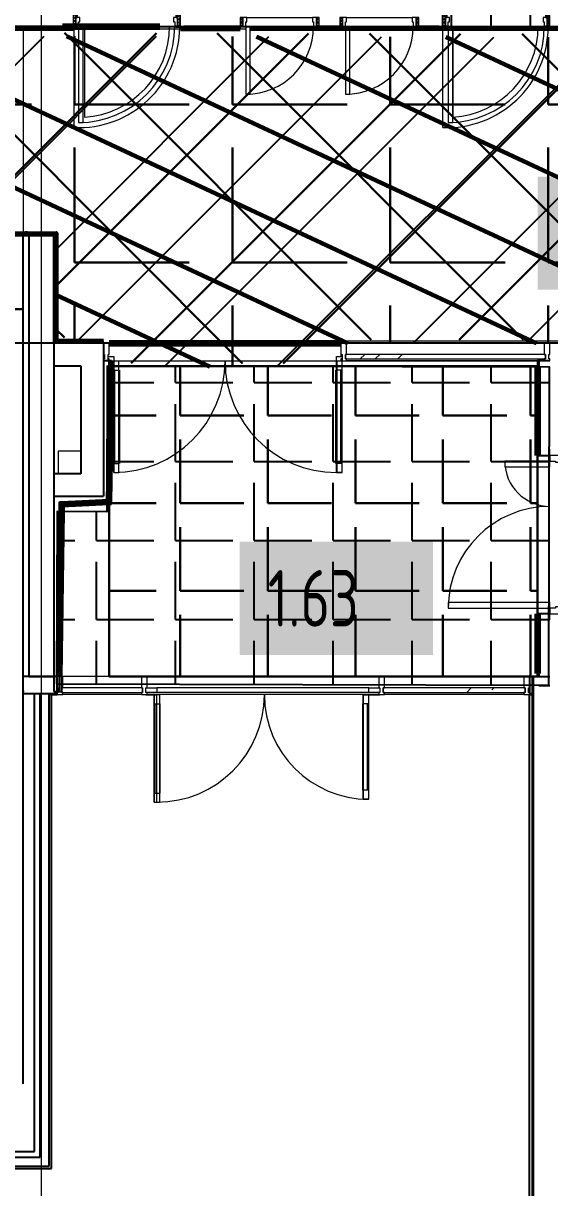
# Model space of a CAD drawing. Header units: millimetres. Extents: x -164500 to 426394, y -23753 to 102118.
# Drawn here: x 84765 to 89423, y 2995 to 13292 of the extents above; entities that cross this region are included whole.
import ezdxf

# ---------------------------------------------------------------- set-up
doc = ezdxf.new("R2010")
doc.units = ezdxf.units.MM
for name, color, linetype, lineweight in [('0) шлифовка', 5, 'Continuous', 60), ('1.4) Плинтус ПЛ-4', 6, 'Continuous', 60), ('284 стык. профилей', 1, 'Continuous', 120), ('384 ПК-3', 30, 'Continuous', 120), ('5.2) Л-1 Линолеум', 100, 'Continuous', 30), ('7.3) НЗ Керам. Плитка Пол', 3, 'Continuous', 30), ('9.2) Решетки Гр-1', 30, 'Continuous', 30), ('A-DETL-GENF', 7, 'Continuous', 9), ('A-DOOR-2', 7, 'Continuous', 5), ('A-DOOR-FRAM-2', 7, 'Continuous', 5), ('A-FLOR', 7, 'Continuous', 9), ('A-GLAZ-CURT-1', 7, 'Continuous', 5), ('A-GLAZ-CURT-2', 7, 'Continuous', 20), ('A-GLAZ-CWMG', 7, 'Continuous', 9), ('A-GLAZ-CWMG-1', 7, 'Continuous', 20), ('Оси', 7, 'Continuous', 9)]:
    doc.layers.add(name, color=color, linetype=linetype, lineweight=lineweight)
for name, color, linetype in [('1.1) плитка  КР1', 40, 'Continuous'), ('1.1.1) Плитка КР1 Остаток', 52, 'Continuous'), ('2) защита вин плитк', 6, 'Continuous'), ('3.2.3) П-9', 5, 'Continuous')]:
    doc.layers.add(name, color=color, linetype=linetype)
doc.layers.add('A-DOOR-1', color=7, linetype='Continuous', lineweight=5, true_color=0xc0c0c0)
doc.layers.add('A-DOOR-FRAM-1', color=7, linetype='Continuous', lineweight=5, true_color=0xc0c0c0)
doc.styles.add('СПДС', font='ГОСТ тип А.ttf', dxfattribs={"width": 0.9})
pattern_1 = [(135, (1826.41, 164.685), (-14.14214, -14.14214), []), (225, (1826.41, 164.685), (14.14214, -14.14214), [])]
pattern_2 = [(45, (-296.384, 164.685), (-14.1421, 14.1421), []), (135, (-296.384, 164.685), (-14.1421, -14.1421), [])]

# ---------------------------------------------------------------- blocks, each defined once
blk = doc.blocks.new('110_Дверь_СКБ_1Ст_Внутренняя1 - Д-8 950x2100h_охрана-V70-Объем проектирования 1 этажа')
at = {"layer": 'A-DOOR-2'}
h = blk.add_hatch(dxfattribs=at)
h.set_pattern_fill('FP_33', color=256, style=0, pattern_type=2)
h.set_pattern_definition(pattern_1)
h.paths.add_polyline_path([(462.5, 100), (462.5, -100), (487.5, -100), (487.5, 100), (463.8, 100)])
at = {"layer": 'A-DOOR-FRAM-2'}
h = blk.add_hatch(dxfattribs=at)
h.set_pattern_fill('FP_34', color=256, style=0, pattern_type=2)
h.set_pattern_definition(pattern_2)
h.paths.add_polyline_path([(-457.5, 100), (-462.5, 100), (-462.5, -100), (-437.5, -100), (-437.5, 100), (-451.6, 100)])
at = {"layer": 'A-DOOR-1'}
for p, q in [((437.5, 950), (397.5, 950)), ((397.5, 950), (397.5, 100)), ((437.5, 100), (437.5, 950)), ((397.5, 100), (437.5, 100))]:
    blk.add_line(p, q, dxfattribs=at)
blk.add_arc((437.5, 100), 850, 90, 180, dxfattribs=at)
at = {"layer": 'A-DOOR-FRAM-1'}
for p, q in [((-422.5, 108), (-492.5, 108)), ((-492.5, 108), (-492.5, 100)), ((-422.5, 100), (-422.5, 108)), ((517.5, 108), (447.5, 108)), ((447.5, 108), (447.5, 100)), ((517.5, 100), (517.5, 108)), ((-492.5, 100), (-422.5, 100)), ((-437.5, 100), (-462.5, 100)), ((-462.5, 100), (-462.5, -100)), ((-412.5, 100), (-437.5, 100)), ((-437.5, 100), (-437.5, 20)), ((-437.5, -100), (-437.5, 100)), ((-422.5, 100), (-437.5, 100)), ((-437.5, 100), (-437.5, 99)), ((-437.5, 99), (-422.5, 99)), ((-437.5, 20), (-402.5, 20)), ((-422.5, 20), (-437.5, 20)), ((-437.5, 20), (-437.5, -100)), ((-422.5, 99), (-422.5, 100)), ((-422.5, -100), (-422.5, 20)), ((-412.5, 60), (-412.5, 100)), ((-402.5, 60), (-412.5, 60)), ((-402.5, 20), (-402.5, 60)), ((437.5, 60), (427.5, 60)), ((427.5, 60), (427.5, 20)), ((427.5, 20), (462.5, 20)), ((437.5, 100), (437.5, 60)), ((462.5, 100), (437.5, 100)), ((462.5, 100), (447.5, 100)), ((447.5, 100), (447.5, 99)), ((447.5, 100), (517.5, 100)), ((447.5, 99), (462.5, 99)), ((462.5, 20), (447.5, 20)), ((447.5, 20), (447.5, -100)), ((462.5, 20), (462.5, 100)), ((487.5, 100), (462.5, 100)), ((462.5, 100), (462.5, -100)), ((462.5, 99), (462.5, 100)), ((462.5, -100), (462.5, 20)), ((487.5, -100), (487.5, 100)), ((-422.5, -100), (-492.5, -100)), ((-492.5, -100), (-492.5, -108)), ((-462.5, -100), (-437.5, -100)), ((-437.5, -100), (-422.5, -100)), ((-422.5, -108), (-422.5, -100)), ((447.5, -100), (462.5, -100)), ((517.5, -100), (447.5, -100)), ((447.5, -100), (447.5, -108)), ((462.5, -100), (487.5, -100)), ((517.5, -108), (517.5, -100)), ((-492.5, -108), (-422.5, -108)), ((447.5, -108), (517.5, -108))]:
    blk.add_line(p, q, dxfattribs=at)
blk = doc.blocks.new('110_Дверь_СКБ_1Ст_Внутренняя1 - Д-8 950x2100h_охрана-V22-Объем проектирования 1 этажа')
at = {"layer": 'A-DOOR-2'}
h = blk.add_hatch(dxfattribs=at)
h.set_pattern_fill('FP_33', color=256, style=0, pattern_type=2)
h.set_pattern_definition(pattern_1)
h.paths.add_polyline_path([(487.5, 100), (462.5, 100), (462.5, -100), (487.5, -100), (487.5, 13.7)])
at = {"layer": 'A-DOOR-FRAM-2'}
h = blk.add_hatch(dxfattribs=at)
h.set_pattern_fill('FP_34', color=256, style=0, pattern_type=2)
h.set_pattern_definition(pattern_2)
h.paths.add_polyline_path([(-437.5, 100), (-462.5, 100), (-462.5, -100), (-437.5, -100), (-437.5, 16.5)])
at = {"layer": 'A-DOOR-1'}
for p, q in [((437.5, 950), (397.5, 950)), ((397.5, 950), (397.5, 100)), ((437.5, 100), (437.5, 950)), ((397.5, 100), (437.5, 100))]:
    blk.add_line(p, q, dxfattribs=at)
blk.add_arc((437.5, 100), 850, 90, 180, dxfattribs=at)
at = {"layer": 'A-DOOR-FRAM-1'}
for p, q in [((-422.5, 108), (-492.5, 108)), ((-492.5, 108), (-492.5, 100)), ((-422.5, 100), (-422.5, 108)), ((517.5, 108), (447.5, 108)), ((447.5, 108), (447.5, 100)), ((517.5, 100), (517.5, 108)), ((-492.5, 100), (-422.5, 100)), ((-437.5, 100), (-462.5, 100)), ((-462.5, 100), (-462.5, -100)), ((-412.5, 100), (-437.5, 100)), ((-437.5, 100), (-437.5, 20)), ((-437.5, -100), (-437.5, 100)), ((-422.5, 100), (-437.5, 100)), ((-437.5, 100), (-437.5, 99)), ((-437.5, 99), (-422.5, 99)), ((-437.5, 20), (-402.5, 20)), ((-422.5, 20), (-437.5, 20)), ((-437.5, 20), (-437.5, -100)), ((-422.5, 99), (-422.5, 100)), ((-422.5, -100), (-422.5, 20)), ((-412.5, 60), (-412.5, 100)), ((-402.5, 60), (-412.5, 60)), ((-402.5, 20), (-402.5, 60)), ((437.5, 60), (427.5, 60)), ((427.5, 60), (427.5, 20)), ((427.5, 20), (462.5, 20)), ((437.5, 100), (437.5, 60)), ((462.5, 100), (437.5, 100)), ((462.5, 100), (447.5, 100)), ((447.5, 100), (447.5, 99)), ((447.5, 100), (517.5, 100)), ((447.5, 99), (462.5, 99)), ((462.5, 20), (447.5, 20)), ((447.5, 20), (447.5, -100)), ((462.5, 20), (462.5, 100)), ((487.5, 100), (462.5, 100)), ((462.5, 100), (462.5, -100)), ((462.5, 99), (462.5, 100)), ((462.5, -100), (462.5, 20)), ((487.5, -100), (487.5, 100)), ((-422.5, -100), (-492.5, -100)), ((-492.5, -100), (-492.5, -108)), ((-462.5, -100), (-437.5, -100)), ((-437.5, -100), (-422.5, -100)), ((-422.5, -108), (-422.5, -100)), ((447.5, -100), (462.5, -100)), ((517.5, -100), (447.5, -100)), ((447.5, -100), (447.5, -108)), ((462.5, -100), (487.5, -100)), ((517.5, -108), (517.5, -100)), ((-492.5, -108), (-422.5, -108)), ((447.5, -108), (517.5, -108))]:
    blk.add_line(p, q, dxfattribs=at)
blk = doc.blocks.new('110_Дверь_СКБ_2Ст - Д-2а_п_ Из коридора на лестницу-32215424-Объем проектирования 1 этажа')
at = {"layer": 'A-DOOR-1'}
for p, q in [((-637.5, 1025), (-637.5, 125)), ((-587.5, 1025), (-637.5, 1025)), ((-587.5, 125), (-587.5, 1025)), ((662.5, 525), (612.5, 525)), ((612.5, 525), (612.5, 125)), ((662.5, 125), (662.5, 525)), ((-637.5, 125), (-587.5, 125)), ((612.5, 125), (662.5, 125))]:
    blk.add_line(p, q, dxfattribs=at)
for centre, radius, start, end in [((-637.5, 125), 900, 0, 90), ((662.5, 125), 400, 90, 180)]:
    blk.add_arc(centre, radius, start, end, dxfattribs=at)
at = {"layer": 'A-DOOR-FRAM-1'}
for p, q in [((-672.5, 133), (-742.5, 133)), ((-742.5, 133), (-742.5, 125)), ((-742.5, 125), (-672.5, 125)), ((-637.5, 125), (-687.5, 125)), ((-687.5, 125), (-687.5, 45)), ((-672.5, 125), (-672.5, 133)), ((-637.5, 75), (-637.5, 125)), ((662.5, 125), (662.5, 75)), ((712.5, 125), (662.5, 125)), ((767.5, 133), (697.5, 133)), ((697.5, 133), (697.5, 125)), ((697.5, 125), (767.5, 125)), ((712.5, 45), (712.5, 125)), ((767.5, 125), (767.5, 133)), ((-687.5, 45), (-627.5, 45)), ((-672.5, 45), (-687.5, 45)), ((-687.5, 45), (-687.5, -125)), ((-672.5, -125), (-672.5, 45)), ((-627.5, 75), (-637.5, 75)), ((-627.5, 45), (-627.5, 75)), ((662.5, 75), (652.5, 75)), ((652.5, 75), (652.5, 45)), ((652.5, 45), (712.5, 45)), ((712.5, 45), (697.5, 45)), ((697.5, 45), (697.5, -125)), ((712.5, -125), (712.5, 45)), ((-672.5, -125), (-742.5, -125)), ((-742.5, -125), (-742.5, -133)), ((-742.5, -133), (-672.5, -133)), ((-687.5, -125), (-672.5, -125)), ((-672.5, -133), (-672.5, -125)), ((697.5, -125), (712.5, -125)), ((767.5, -125), (697.5, -125)), ((697.5, -125), (697.5, -133)), ((697.5, -133), (767.5, -133)), ((767.5, -133), (767.5, -125))]:
    blk.add_line(p, q, dxfattribs=at)
blk = doc.blocks.new('Системная панель - Стекло - 40мм-24251897-Объем проектирования 1 этажа')
at = {"layer": 'A-GLAZ-CURT-2'}
for p, q in [((358, 40), (-358, 40)), ((-358, 40), (-358, 0)), ((-358, 0), (358, 0)), ((358, 0), (358, 40))]:
    blk.add_line(p, q, dxfattribs=at)
blk = doc.blocks.new('Прямоугольный импост - Импост структурный с накладкой - 160мм-24251894-Объем проектирования 1 этажа')
at = {"layer": 'A-GLAZ-CWMG'}
for p, q in [((85745, 7650), (85050, 7650)), ((85745, 7493), (85050, 7493))]:
    blk.add_line(p, q, dxfattribs=at)
blk = doc.blocks.new('Прямоугольный импост - Импост структурный с накладкой - 160мм-22875586-Объем проектирования 1 этажа')
at = {"layer": 'A-GLAZ-CWMG-1'}
for p, q in [((-50, 0), (-50, 17)), ((-50, 17), (0, 17)), ((-40, 0), (-50, 0)), ((-40, -40), (-40, 0)), ((0, 0), (-10, 0)), ((-10, 0), (-10, -40)), ((0, 17), (0, 0)), ((-50, -140), (-50, -40)), ((-50, -40), (-40, -40)), ((-10, -40), (0, -40)), ((0, -40), (0, -140)), ((0, -140), (-50, -140))]:
    blk.add_line(p, q, dxfattribs=at)
blk = doc.blocks.new('Дверь_Витражная_остекление_ - ВВ-17 остекление-32475309-Объем проектирования 1 этажа')
at = {"layer": 'A-DETL-GENF'}
for p, q in [((-940, -20), (-985, -20)), ((-985, -1005), (-985, -20)), ((-940, -20), (-985, -20)), ((-985, -20), (-985, -1005)), ((-985, -100), (-940, -100)), ((-975, -925), (-975, -100)), ((-940, -1005), (-940, -20)), ((-940, -1005), (-940, -20)), ((-931, -925), (-931, -100)), ((981, -925), (981, -100)), ((990, -1005), (990, -20)), ((990, -20), (990, -1005)), ((1035, -100), (990, -100)), ((1025, -925), (1025, -100)), ((1035, -1005), (1035, -20)), ((1035, -1005), (1035, -20)), ((-985, -925), (-940, -925)), ((1035, -925), (990, -925)), ((-985, -1005), (-940, -1005)), ((-985, -1005), (-940, -1005)), ((1035, -1005), (990, -1005)), ((990, -1005), (1035, -1005))]:
    blk.add_line(p, q, dxfattribs=at)
at = {"layer": 'A-DOOR-1'}
for p, q in [((-1035, 20), (-985, 20)), ((-1035, -20), (-1035, 20)), ((-985, 20), (-985, -20)), ((985, 20), (1035, 20)), ((985, -20), (985, 20)), ((1035, 20), (1035, -20)), ((-985, -20), (-1035, -20)), ((-985, -1005), (-985, -20)), ((985, -1005), (985, -20)), ((1035, -20), (985, -20))]:
    blk.add_line(p, q, dxfattribs=at)
for centre, start, end in [((-985, -20), 270, 0), ((985, -20), 180, 270)]:
    blk.add_arc(centre, 985, start, end, dxfattribs=at)
blk = doc.blocks.new('Прямоугольный импост - Импост структурный с накладкой - 160мм Темный-V73-Объем проектирования 1 этажа')
at = {"layer": 'A-GLAZ-CWMG-1'}
for p, q in [((-50, 0), (-50, 17)), ((-50, 17), (0, 17)), ((-40, 0), (-50, 0)), ((-40, -40), (-40, 0)), ((0, 0), (-10, 0)), ((-10, 0), (-10, -40)), ((0, 17), (0, 0)), ((-50, -140), (-50, -40)), ((-50, -40), (-40, -40)), ((-10, -40), (0, -40)), ((0, -40), (0, -140)), ((0, -140), (-50, -140))]:
    blk.add_line(p, q, dxfattribs=at)
blk = doc.blocks.new('Системная панель - Стекло - 40мм-24251898-Объем проектирования 1 этажа')
at = {"layer": 'A-GLAZ-CURT-1'}
h = blk.add_hatch(dxfattribs=at)
h.set_pattern_fill('FP_92', color=256, style=0, pattern_type=2)
h.set_pattern_definition([(45, (-88712.5, -7310), (-565.6854, 565.6854), [400, -1200]), (45, (-89112.5, -7510), (-565.6854, 565.6854), [1200, -400]), (45, (-88312.5, -7710), (-565.6854, 565.6854), [400, -1200])])
h.paths.add_polyline_path([(-628, 0), (628, 0), (628, 40), (-628, 40), (-628, 10)])
at = {"layer": 'A-GLAZ-CURT-2'}
for p, q in [((628, 40), (-628, 40)), ((-628, 40), (-628, 0)), ((628, 0), (628, 40)), ((-628, 0), (628, 0))]:
    blk.add_line(p, q, dxfattribs=at)
blk = doc.blocks.new('Прямоугольный импост - Импост структурный с накладкой - 160мм-24251895-Объем проектирования 1 этажа')
at = {"layer": 'A-GLAZ-CWMG'}
for p, q in [((89130, 7650), (87895, 7650)), ((89130, 7493), (87895, 7493))]:
    blk.add_line(p, q, dxfattribs=at)
blk = doc.blocks.new('Прямоугольный импост - Импост структурный с накладкой - 160мм-18691755-Объем проектирования 1 этажа')
at = {"layer": 'A-GLAZ-CWMG-1'}
for p, q in [((-25, 0), (-25, 17)), ((-25, 17), (25, 17)), ((25, 0), (15, 0)), ((15, 0), (15, -40)), ((25, 17), (25, 0)), ((-25, -140), (-25, -40)), ((15, -40), (25, -40)), ((25, -40), (25, -140)), ((25, -140), (-25, -140))]:
    blk.add_line(p, q, dxfattribs=at)
blk = doc.blocks.new('Дверь_Витражная_СКБ_2Ст - ВВ-17-31911620-Объем проектирования 1 этажа')
at = {"layer": 'A-DETL-GENF'}
for p, q in [((-1035, -20), (-1035, -17)), ((-1035, -17), (-1035, -20)), ((-937, -20), (-1035, -20)), ((-1035, -20), (-937, -20)), ((-913, -20), (-963, -20)), ((-963, -970), (-963, -20)), ((-913, -20), (-963, -20)), ((-963, -20), (-963, -970)), ((-963, -100), (-913, -100)), ((-953, -890), (-953, -100)), ((-937, -17), (-937, -20)), ((-937, -20), (-937, -17)), ((-913, -970), (-913, -20)), ((-913, -970), (-913, -20)), ((-909, -890), (-909, -100)), ((883, -864), (883, -100)), ((887, -20), (937, -20)), ((887, -944), (887, -20)), ((887, -20), (887, -944)), ((937, -20), (887, -20)), ((937, -100), (887, -100)), ((927, -864), (927, -100)), ((937, -17), (937, -20)), ((937, -17), (937, -20)), ((937, -944), (937, -20)), ((937, -944), (937, -20)), ((937, -20), (1035, -20)), ((937, -20), (1035, -20)), ((1035, -20), (1035, -17)), ((1035, -20), (1035, -17)), ((-963, -890), (-913, -890)), ((937, -864), (887, -864)), ((-963, -970), (-913, -970)), ((-963, -970), (-913, -970)), ((937, -944), (887, -944)), ((887, -944), (937, -944))]:
    blk.add_line(p, q, dxfattribs=at)
at = {"layer": 'A-DOOR-1'}
for p, q in [((-1035, 40), (-937, 40)), ((-1035, 0), (-1035, 40)), ((-937, 40), (-937, 0)), ((937, 40), (1035, 40)), ((937, 0), (937, 40)), ((1035, 40), (1035, 0)), ((-937, 0), (-1035, 0)), ((-937, -970), (-937, -20)), ((1035, 0), (937, 0)), ((937, -944), (937, -20))]:
    blk.add_line(p, q, dxfattribs=at)
for centre, radius, start, end in [((-937, -20), 950, 270, 0), ((937, -20), 924, 180, 270)]:
    blk.add_arc(centre, radius, start, end, dxfattribs=at)
blk = doc.blocks.new('Прямоугольный импост - Импост структурный с накладкой - 160мм-20587511-Объем проектирования 1 этажа')
at = {"layer": 'A-GLAZ-CWMG'}
for p, q in [((87845, 7650), (85795, 7650)), ((87757, 7550), (85883, 7550)), ((87845, 7493), (85795, 7493)), ((87757, 7510), (85883, 7510))]:
    blk.add_line(p, q, dxfattribs=at)
blk = doc.blocks.new('Прямоугольный импост - Импост структурный с накладкой - 160мм-V74-Объем проектирования 1 этажа')
at = {"layer": 'A-GLAZ-CWMG-1'}
for p, q in [((-25, 0), (-25, 17)), ((-25, 17), (25, 17)), ((-15, 0), (-25, 0)), ((-15, -40), (-15, 0)), ((25, 17), (25, 0)), ((-25, -140), (-25, -40)), ((-25, -40), (-15, -40)), ((25, -40), (25, -140)), ((25, -140), (-25, -140))]:
    blk.add_line(p, q, dxfattribs=at)
blk = doc.blocks.new('Системная панель - Стекло - 40мм-32474674-Объем проектирования 1 этажа')
at = {"layer": 'A-GLAZ-CURT-1'}
h = blk.add_hatch(dxfattribs=at)
h.set_pattern_fill('FP_93', color=256, style=0, pattern_type=2)
h.set_pattern_definition([(45, (-88635, -10260), (-565.6854, 565.6854), [400, -1200]), (45, (-89035, -10460), (-565.6854, 565.6854), [1200, -400]), (45, (-88235, -10660), (-565.6854, 565.6854), [400, -1200])])
h.paths.add_polyline_path([(661, 0), (885, 0), (885, 40), (-885, 40), (-885, 0), (-46, 0)])
at = {"layer": 'A-GLAZ-CURT-2'}
for p, q in [((885, 40), (-885, 40)), ((-885, 40), (-885, 0)), ((-885, 0), (885, 0)), ((885, 0), (885, 40))]:
    blk.add_line(p, q, dxfattribs=at)
blk = doc.blocks.new('Прямоугольный импост - Импост структурный с накладкой - 160мм Темный-32475581-Объем проектирования 1 этажа')
at = {"layer": 'A-GLAZ-CWMG'}
for p, q in [((89310, 10600), (87560, 10600)), ((89250, 10443), (87560, 10443))]:
    blk.add_line(p, q, dxfattribs=at)
blk = doc.blocks.new('Прямоугольный импост - Импост структурный с накладкой - 160мм Темный-V75-Объем проектирования 1 этажа')
at = {"layer": 'A-GLAZ-CWMG-1'}
for p, q in [((-25, 0), (-25, 17)), ((-25, 17), (25, 17)), ((-15, 0), (-25, 0)), ((-15, -40), (-15, 0)), ((25, 0), (15, 0)), ((15, 0), (15, -40)), ((25, 17), (25, 0)), ((-25, -140), (-25, -40)), ((-25, -40), (-15, -40)), ((15, -40), (25, -40)), ((25, -40), (25, -140)), ((25, -140), (-25, -140))]:
    blk.add_line(p, q, dxfattribs=at)
blk = doc.blocks.new('Прямоугольный импост - Импост структурный с накладкой - 160мм Темный-32348142-Объем проектирования 1 этажа')
at = {"layer": 'A-GLAZ-CWMG-1'}
for p, q in [((0, 17), (-50, 17)), ((-50, 17), (-50, 0)), ((-50, 0), (-40, 0)), ((-40, 0), (-40, -40)), ((-10, -40), (-10, 0)), ((-10, 0), (0, 0)), ((0, 0), (0, 17)), ((-40, -40), (-50, -40)), ((-50, -40), (-50, -140)), ((0, -40), (-10, -40)), ((0, -140), (0, -40)), ((-50, -140), (0, -140))]:
    blk.add_line(p, q, dxfattribs=at)
blk = doc.blocks.new('Прямоугольный импост - Импост структурный с накладкой - 160мм-22875598-Объем проектирования 1 этажа')
at = {"layer": 'A-GLAZ-CWMG-1'}
for p, q in [((0, 17), (-50, 17)), ((-50, 17), (-50, 0)), ((-50, 0), (-40, 0)), ((-40, 0), (-40, -40)), ((-10, -40), (-10, 0)), ((-10, 0), (0, 0)), ((0, 0), (0, 17)), ((-40, -40), (-50, -40)), ((-50, -40), (-50, -140)), ((0, -40), (-10, -40)), ((0, -140), (0, -40)), ((-50, -140), (0, -140))]:
    blk.add_line(p, q, dxfattribs=at)
blk = doc.blocks.new('110_Дверь_СКБ_1Ст - д-18 700x2100h_Технический шкаф ЭОМ и СС-23257539-Объем проектирования 1 этажа')
at = {"layer": 'A-DOOR-2'}
h = blk.add_hatch(dxfattribs=at)
h.set_pattern_fill('FP_121', color=256, style=0, pattern_type=2)
h.set_pattern_definition([(135, (1951.41, 164.685), (-14.14214, -14.14214), []), (225, (1951.41, 164.685), (14.14214, -14.14214), [])])
h.paths.add_polyline_path([(337.5, 100), (337.5, 20), (362.5, 20), (362.5, 100)])
at = {"layer": 'A-DOOR-FRAM-2'}
h = blk.add_hatch(dxfattribs=at)
h.set_pattern_fill('FP_122', color=256, style=0, pattern_type=2)
h.set_pattern_definition([(45, (-171.384, 164.685), (-14.1421, 14.1421), []), (135, (-171.384, 164.685), (-14.1421, -14.1421), [])])
h.paths.add_polyline_path([(-337.5, 100), (-337.5, 20), (-312.5, 20), (-312.5, 100)])
at = {"layer": 'A-DOOR-1'}
for p, q in [((312.5, 700), (272.5, 700)), ((272.5, 700), (272.5, 100)), ((312.5, 100), (312.5, 700)), ((272.5, 100), (312.5, 100))]:
    blk.add_line(p, q, dxfattribs=at)
blk.add_arc((312.5, 100), 600, 90, 180, dxfattribs=at)
at = {"layer": 'A-DOOR-FRAM-1'}
for p, q in [((-312.5, 100), (-337.5, 100)), ((-337.5, 100), (-337.5, 20)), ((-337.5, 20), (-312.5, 20)), ((-287.5, 100), (-312.5, 100)), ((-312.5, 100), (-312.5, 20)), ((-312.5, 20), (-312.5, 100)), ((-312.5, 20), (-277.5, 20)), ((-287.5, 60), (-287.5, 100)), ((-287.5, 100), (272.5, 100)), ((-277.5, 60), (-287.5, 60)), ((-277.5, 20), (-277.5, 60)), ((302.5, 20), (-277.5, 20)), ((312.5, 60), (302.5, 60)), ((302.5, 60), (302.5, 20)), ((302.5, 20), (337.5, 20)), ((312.5, 100), (312.5, 60)), ((337.5, 100), (312.5, 100)), ((337.5, 20), (337.5, 100)), ((362.5, 100), (337.5, 100)), ((337.5, 100), (337.5, 20)), ((337.5, 20), (362.5, 20)), ((362.5, 20), (362.5, 100))]:
    blk.add_line(p, q, dxfattribs=at)

msp = doc.modelspace()

# ---------------------------------------------------------------- hatches: boundary and pattern name
at = {"layer": '0) шлифовка', "true_color": 0x2776bb}
h = msp.add_hatch(dxfattribs=at)
h.set_pattern_fill('ANSI31', color=152, scale=222, angle=110)
h.paths.add_polyline_path([(98511.111, 13147.263), (82778.702, 13184.193), (82778.702, 12963.938), (82778.702, 12923.938), (83491.702, 12923.938), (83491.702, 12878.938), (82775.996, 12878.938), (82771.702, 12878.36), (82771.702, 12868.938), (82728.414, 12868.938), (82725.221, 11508.938), (82771.702, 11508.938), (82846.702, 11507.938), (83441.702, 11507.938), (83521.702, 11498.938), (83521.702, 11434.938), (84781.702, 11434.938), (84781.702, 11444.938), (84801.702, 11444.938), (85055.702, 11434.938), (85055.702, 10484.938), (85474.702, 10484.938), (85474.702, 10463.938), (85524.702, 10463.938), (85524.702, 10363.938), (85514.702, 10323.938), (85524.702, 10323.938), (85524.702, 10306.938), (85564.702, 10306.938), (85564.702, 10303.938), (85609.702, 10303.938), (85609.702, 10258.54), (85658.804, 10258.424), (87584.702, 10253.904), (87584.702, 10303.938), (87583.202, 10306.938), (87574.702, 10306.938), (87574.702, 10323.938), (87584.702, 10363.938), (87574.702, 10363.938), (87574.702, 10463.938), (87624.702, 10463.938), (89374.702, 10463.938), (89423.702, 10463.938), (89423.702, 10483.935), (89423.702, 10484.935), (90049.702, 10484.935), (90073.935, 10463.938), (90099.702, 10463.938), (90099.702, 10413.938), (90109.702, 10413.938), (90109.702, 10408.974), (91389.702, 10405.969), (91389.702, 10413.938), (91399.702, 10463.938), (91434.702, 10463.938), (91434.702, 10471.938), (91449.702, 10471.938), (91449.702, 10484.935), (92574.702, 10484.935), (92614.702, 10471.938), (92614.702, 10403.093), (93484.702, 10401.051), (93484.702, 10463.938), (93484.702, 10471.938), (93524.702, 10471.938), (93524.702, 10484.935), (97423.858, 10484.935), (97425.33, 11111.806), (97462.702, 11111.718), (97462.702, 11204.938), (98506.551, 11204.938)])
at = {"layer": '1.1) плитка  КР1'}
h = msp.add_hatch(dxfattribs=at)
h.set_pattern_fill('ANGLE', color=256, scale=50)
h.set_pattern_definition([(0, (205553.12, 26879), (0, 349.25), [254, -95.25]), (90, (205553.12, 26879), (-349.25, 2e-14), [254, -95.25])])
h.paths.add_polyline_path([(89583.702, 15932.938), (86565.702, 15932.938), (86565.702, 15104.938), (86944.101, 15104.938), (86944.101, 14482.938), (86555.702, 14482.938), (86555.702, 14064.938), (88415.702, 14064.938), (88415.702, 13484.938), (88474.702, 13484.938), (88474.702, 13504.938), (89404.702, 13504.938), (89583.702, 13504.938)])
h.paths.add_polyline_path([(89384.702, 13463.938), (89384.702, 13471.938), (89404.702, 13471.938), (89404.702, 13504.938), (88474.702, 13504.938), (88474.702, 13471.938), (88514.702, 13471.938), (88514.702, 13463.938), (88514.702, 13343.938), (88534.702, 13343.938), (88534.702, 13303.938), (88524.702, 13303.938), (88524.702, 13263.938), (89374.702, 13263.938), (89374.702, 13303.938), (89364.702, 13303.938), (89364.702, 13343.938), (89384.702, 13343.938)])
at = {"layer": '1.1.1) Плитка КР1 Остаток'}
h = msp.add_hatch(dxfattribs=at)
h.set_pattern_fill('ANGLE', color=256, scale=100)
h.set_pattern_definition([(0, (205553.1, 26879), (0, 698.5), [508, -190.5]), (90, (205553.1, 26879), (-698.5, 4e-14), [508, -190.5])])
h.paths.add_polyline_path([(85059.699, 7449.823), (89414.707, 7439.945), (89421.303, 10249.937), (85506.294, 10258.782), (85503.276, 8972.786), (85063.277, 8973.819)])
at = {"layer": '2) защита вин плитк'}
h = msp.add_hatch(dxfattribs=at)
h.set_pattern_fill('ANSI31', color=256, scale=222)
h.paths.add_polyline_path([(98511.111, 13147.263), (82778.702, 13184.193), (82778.702, 12963.938), (82778.702, 12923.938), (83491.702, 12923.938), (83491.702, 12878.938), (82775.996, 12878.938), (82771.702, 12878.36), (82771.702, 12868.938), (82728.414, 12868.938), (82725.221, 11508.938), (82771.702, 11508.938), (82846.702, 11507.938), (83441.702, 11507.938), (83521.702, 11498.938), (83521.702, 11434.938), (84781.702, 11434.938), (84781.702, 11444.938), (84801.702, 11444.938), (85055.702, 11434.938), (85055.702, 10484.938), (85474.702, 10484.938), (85474.702, 10463.938), (85524.702, 10463.938), (85524.702, 10363.938), (85514.702, 10323.938), (85524.702, 10323.938), (85524.702, 10306.938), (85564.702, 10306.938), (85564.702, 10303.938), (85609.702, 10303.938), (85609.702, 10258.54), (85658.804, 10258.424), (87584.702, 10253.904), (87584.702, 10303.938), (87583.202, 10306.938), (87574.702, 10306.938), (87574.702, 10323.938), (87584.702, 10363.938), (87574.702, 10363.938), (87574.702, 10463.938), (87624.702, 10463.938), (89374.702, 10463.938), (89423.702, 10463.938), (89423.702, 10483.935), (89423.702, 10484.935), (90049.702, 10484.935), (90073.935, 10463.938), (90099.702, 10463.938), (90099.702, 10413.938), (90109.702, 10413.938), (90109.702, 10408.974), (91389.702, 10405.969), (91389.702, 10413.938), (91399.702, 10463.938), (91434.702, 10463.938), (91434.702, 10471.938), (91449.702, 10471.938), (91449.702, 10484.935), (92574.702, 10484.935), (92614.702, 10471.938), (92614.702, 10403.093), (93484.702, 10401.051), (93484.702, 10463.938), (93484.702, 10471.938), (93524.702, 10471.938), (93524.702, 10484.935), (97423.858, 10484.935), (97425.33, 11111.806), (97462.702, 11111.718), (97462.702, 11204.938), (98506.551, 11204.938)])
at = {"layer": '3.2.3) П-9'}
h = msp.add_hatch(dxfattribs=at)
h.set_pattern_fill('ANSI31', color=256, scale=222)
h.paths.add_polyline_path([(98511.111, 13147.263), (82778.702, 13184.193), (82778.702, 12963.938), (82778.702, 12923.938), (83491.702, 12923.938), (83491.702, 12878.938), (82775.996, 12878.938), (82771.702, 12878.36), (82771.702, 12868.938), (82728.414, 12868.938), (82725.221, 11508.938), (82771.702, 11508.938), (82846.702, 11507.938), (83441.702, 11507.938), (83521.702, 11498.938), (83521.702, 11434.938), (84781.702, 11434.938), (84781.702, 11444.938), (84801.702, 11444.938), (85055.702, 11434.938), (85055.702, 10484.938), (85474.702, 10484.938), (85474.702, 10463.938), (85524.702, 10463.938), (85524.702, 10363.938), (85514.702, 10323.938), (85524.702, 10323.938), (85524.702, 10306.938), (85564.702, 10306.938), (85564.702, 10303.938), (85609.702, 10303.938), (85609.702, 10258.54), (85658.804, 10258.424), (87584.702, 10253.904), (87584.702, 10303.938), (87583.202, 10306.938), (87574.702, 10306.938), (87574.702, 10323.938), (87584.702, 10363.938), (87574.702, 10363.938), (87574.702, 10463.938), (87624.702, 10463.938), (89374.702, 10463.938), (89423.702, 10463.938), (89423.702, 10483.935), (89423.702, 10484.935), (90049.702, 10484.935), (90073.935, 10463.938), (90099.702, 10463.938), (90099.702, 10413.938), (90109.702, 10413.938), (90109.702, 10408.974), (91389.702, 10405.969), (91389.702, 10413.938), (91399.702, 10463.938), (91434.702, 10463.938), (91434.702, 10471.938), (91449.702, 10471.938), (91449.702, 10484.935), (92574.702, 10484.935), (92614.702, 10471.938), (92614.702, 10403.093), (93484.702, 10401.051), (93484.702, 10463.938), (93484.702, 10471.938), (93524.702, 10471.938), (93524.702, 10484.935), (97423.858, 10484.935), (97425.33, 11111.806), (97462.702, 11111.718), (97462.702, 11204.938), (98506.551, 11204.938)])
at = {"layer": '5.2) Л-1 Линолеум'}
h = msp.add_hatch(dxfattribs=at)
h.set_pattern_fill('ANSI37', color=256, scale=300)
h.paths.add_polyline_path([(98511.111, 13175.099), (82778.702, 13212.03), (82778.702, 12991.774), (82778.702, 12951.774), (83491.702, 12951.774), (83491.702, 12906.774), (82775.996, 12906.774), (82771.702, 12906.196), (82771.702, 12896.774), (82728.414, 12896.774), (82725.221, 11536.774), (82771.702, 11536.774), (82846.702, 11535.774), (83441.702, 11535.774), (83521.702, 11526.774), (83521.702, 11462.774), (84781.702, 11462.774), (84781.702, 11472.774), (84801.702, 11472.774), (85055.702, 11462.774), (85055.702, 10512.774), (85474.702, 10512.774), (85474.702, 10491.774), (85524.702, 10491.774), (85524.702, 10391.774), (85514.702, 10351.774), (85524.702, 10351.774), (85524.702, 10334.774), (85564.702, 10334.774), (85564.702, 10331.774), (85609.702, 10331.774), (85609.702, 10286.376), (85658.804, 10286.261), (87584.702, 10281.74), (87584.702, 10331.774), (87583.202, 10334.774), (87574.702, 10334.774), (87574.702, 10351.774), (87584.702, 10391.774), (87574.702, 10391.774), (87574.702, 10491.774), (87624.702, 10491.774), (89374.702, 10491.774), (89423.702, 10491.774), (89423.702, 10511.771), (89423.702, 10512.771), (90049.702, 10512.771), (90073.935, 10491.774), (90099.702, 10491.774), (90099.702, 10441.774), (90109.702, 10441.774), (90109.702, 10436.81), (91389.702, 10433.805), (91389.702, 10441.774), (91399.702, 10491.774), (91434.702, 10491.774), (91434.702, 10499.774), (91449.702, 10499.774), (91449.702, 10512.771), (92574.702, 10512.771), (92614.702, 10499.774), (92614.702, 10430.93), (93484.702, 10428.887), (93484.702, 10491.774), (93484.702, 10499.774), (93524.702, 10499.774), (93524.702, 10512.771), (97423.858, 10512.771), (97425.33, 11139.642), (97462.702, 11139.555), (97462.702, 11232.774), (98506.551, 11232.774)])
at = {"layer": '7.3) НЗ Керам. Плитка Пол'}
h = msp.add_hatch(dxfattribs=at)
h.set_pattern_fill('ANGLE', color=256, scale=200)
h.set_pattern_definition([(0, (0, 0), (0, 1397), [1016, -381]), (90, (0, 0), (-1397, 9e-14), [1016, -381])])
h.paths.add_polyline_path([(98511.111, 13147.263), (82778.702, 13184.193), (82778.702, 12963.938), (82778.702, 12923.938), (83491.702, 12923.938), (83491.702, 12878.938), (82775.996, 12878.938), (82771.702, 12878.36), (82771.702, 12868.938), (82728.414, 12868.938), (82725.221, 11508.938), (82771.702, 11508.938), (82846.702, 11507.938), (83441.702, 11507.938), (83521.702, 11498.938), (83521.702, 11434.938), (84781.702, 11434.938), (84781.702, 11444.938), (84801.702, 11444.938), (85055.702, 11434.938), (85055.702, 10484.938), (85474.702, 10484.938), (85474.702, 10463.938), (85524.702, 10463.938), (85524.702, 10363.938), (85514.702, 10323.938), (85524.702, 10323.938), (85524.702, 10306.938), (85564.702, 10306.938), (85564.702, 10303.938), (85609.702, 10303.938), (85609.702, 10258.54), (85658.804, 10258.424), (87584.702, 10253.904), (87584.702, 10303.938), (87583.202, 10306.938), (87574.702, 10306.938), (87574.702, 10323.938), (87584.702, 10363.938), (87574.702, 10363.938), (87574.702, 10463.938), (87624.702, 10463.938), (89374.702, 10463.938), (89423.702, 10463.938), (89423.702, 10483.935), (89423.702, 10484.935), (90049.702, 10484.935), (90073.935, 10463.938), (90099.702, 10463.938), (90099.702, 10413.938), (90109.702, 10413.938), (90109.702, 10408.974), (91389.702, 10405.969), (91389.702, 10413.938), (91399.702, 10463.938), (91434.702, 10463.938), (91434.702, 10471.938), (91449.702, 10471.938), (91449.702, 10484.935), (92574.702, 10484.935), (92614.702, 10471.938), (92614.702, 10403.093), (93484.702, 10401.051), (93484.702, 10463.938), (93484.702, 10471.938), (93524.702, 10471.938), (93524.702, 10484.935), (97423.858, 10484.935), (97425.33, 11111.806), (97462.702, 11111.718), (97462.702, 11204.938), (98506.551, 11204.938)])
at = {"layer": '9.2) Решетки Гр-1', "lineweight": 30}
h = msp.add_hatch(dxfattribs=at)
h.set_pattern_fill('ANGLE', color=256, scale=111)
h.set_pattern_definition([(0, (205553.1, 26879), (0, 775.335), [563.88, -211.455]), (90, (205553.1, 26879), (-775.335, 5e-14), [563.88, -211.455])])
h.paths.add_polyline_path([(85524.702, 10258.741), (89313.702, 10258.741), (89313.702, 7513.938), (85524.702, 7513.938)])

# ---------------------------------------------------------------- linework, layer by layer
for p, q in [((73684.702, 13263.938), (85174.702, 13263.938)), ((85174.702, 13263.938), (82778.702, 13263.938)), ((82821.702, 13242.938), (85204.702, 13242.938)), ((85204.702, 13242.938), (85204.702, 13243.938)), ((86154.702, 13243.938), (86154.702, 13242.938)), ((86154.702, 13242.938), (86683.101, 13242.938)), ((86184.702, 13263.938), (86683.101, 13263.938)), ((86683.101, 13263.938), (86184.702, 13263.938)), ((86683.101, 13243.938), (86683.101, 13263.938)), ((86683.101, 13242.938), (86683.101, 13243.938)), ((87383.101, 13263.938), (87564.702, 13263.938)), ((87564.702, 13263.938), (87383.101, 13263.938)), ((87383.101, 13263.938), (87383.101, 13243.938)), ((87383.101, 13243.938), (87383.101, 13242.938)), ((87383.101, 13242.938), (87564.702, 13242.938)), ((87564.702, 13243.938), (87564.702, 13263.938)), ((87564.702, 13242.938), (87564.702, 13243.938)), ((88264.702, 13263.938), (88444.702, 13263.938)), ((88444.702, 13263.938), (88264.702, 13263.938)), ((88264.702, 13263.938), (88264.702, 13243.938)), ((88264.702, 13243.938), (88264.702, 13242.938)), ((88264.702, 13242.938), (88474.702, 13242.938)), ((88474.702, 13243.938), (88474.702, 13255.938)), ((88474.702, 13242.938), (88474.702, 13243.938)), ((85055.702, 11434.938), (82821.702, 11434.938)), ((84801.702, 11444.938), (84781.702, 11444.938)), ((84781.702, 11444.938), (84781.702, 11424.938)), ((84781.702, 11433.938), (84801.702, 11433.938)), ((84801.702, 11424.938), (84801.702, 11444.938)), ((85055.702, 10483.938), (85055.702, 11434.938)), ((82778.702, 11413.938), (85034.702, 11413.938)), ((84764.702, 11413.938), (84264.702, 11413.938)), ((84764.702, 10763.938), (84764.702, 11413.938)), ((84781.702, 11424.938), (84801.702, 11424.938)), ((84814.702, 11413.938), (84814.702, 7513.938)), ((85034.702, 10463.938), (85034.702, 11413.938)), ((84764.702, 10763.938), (80914.702, 10763.938)), ((84264.702, 10763.938), (84764.702, 10763.938)), ((84764.702, 3913.938), (84764.702, 10763.938)), ((85474.702, 10463.938), (85034.702, 10463.938)), ((85034.702, 10463.938), (85034.702, 7383.938)), ((85054.702, 10483.938), (85054.702, 10484.938)), ((85474.702, 10484.938), (85054.702, 10484.938)), ((85054.702, 10483.938), (85054.702, 10483.938)), ((85054.702, 10483.938), (85055.702, 10483.938)), ((85474.702, 10483.938), (85474.702, 10484.938)), ((85474.702, 10463.938), (85474.702, 9108.938)), ((85524.702, 10306.938), (85474.702, 10306.938)), ((85545.702, 10306.938), (85524.702, 10306.938)), ((85524.702, 9058.938), (85524.702, 10306.938)), ((85544.702, 10303.938), (85544.702, 10306.938)), ((85545.702, 9037.938), (85545.702, 10306.938)), ((89313.702, 10306.938), (89313.702, 9470.001)), ((89324.702, 10306.938), (89314.702, 10306.938)), ((89424.702, 10306.938), (89324.702, 10306.938)), ((89324.702, 10306.938), (89324.702, 9470.001)), ((85034.702, 10263.938), (85274.702, 10263.938)), ((85274.702, 10263.938), (85274.702, 9308.938)), ((89314.702, 9495.001), (89314.702, 9470.001)), ((89313.702, 9470.001), (89324.702, 9470.001)), ((89324.702, 9470.001), (89416.702, 9470.001)), ((85274.702, 9308.938), (85034.702, 9308.938)), ((85034.702, 9108.938), (85474.702, 9108.938)), ((85084.702, 9058.938), (85524.702, 9058.938)), ((85084.702, 7383.938), (85084.702, 9058.938)), ((85104.702, 9037.938), (85104.702, 9038.938)), ((85105.702, 9037.938), (85545.702, 9037.938)), ((85105.702, 7513.938), (85105.702, 9037.938)), ((89324.702, 8070.001), (89313.702, 8070.001)), ((89313.702, 8070.001), (89313.702, 7513.938)), ((89314.702, 8070.001), (89314.702, 7513.938)), ((89416.702, 8070.001), (89324.702, 8070.001)), ((89324.702, 8070.001), (89324.702, 7513.938)), ((84772.702, 7513.938), (84764.702, 7513.938)), ((85064.702, 7513.938), (84772.702, 7513.938)), ((84814.702, 7513.938), (85034.702, 7513.938)), ((85064.702, 7363.938), (85064.702, 7513.938)), ((85104.702, 7383.938), (85104.702, 7513.938)), ((89244.702, 7513.938), (89244.702, 7363.938)), ((89266.702, 7513.938), (89266.702, 7355.938)), ((89271.702, 7513.938), (89271.702, -389.062)), ((89274.702, 7513.938), (89274.702, -386.062)), ((89313.702, 7513.938), (89424.702, 7513.938)), ((89324.702, 7434.938), (89424.702, 7434.938)), ((84764.702, 7363.938), (85064.702, 7363.938)), ((84864.702, 3313.938), (84864.702, 7363.938)), ((84914.702, 3263.938), (84914.702, 7363.938)), ((84994.702, 3183.938), (84994.702, 7363.938)), ((84994.702, 7360.938), (85064.702, 7360.938)), ((85014.702, 7355.938), (84994.702, 7355.938)), ((85014.702, 7355.938), (85064.702, 7355.938)), ((85014.702, 3163.938), (85014.702, 7355.938)), ((85034.702, 7383.938), (85084.702, 7383.938)), ((85064.702, 7355.938), (85064.702, 7363.938)), ((85084.702, 7383.938), (85104.702, 7383.938)), ((89244.702, 7363.938), (89244.702, 7355.938)), ((89244.702, 7363.938), (89266.702, 7363.938)), ((89244.702, 7360.938), (89266.702, 7360.938)), ((89244.702, -416.062), (89244.702, 7355.938)), ((89244.702, 7355.938), (89266.702, 7355.938)), ((89266.702, 7355.938), (89266.702, -394.062)), ((84164.702, 3313.938), (84864.702, 3313.938)), ((84164.702, 3263.938), (84914.702, 3263.938)), ((84164.702, 3183.938), (84994.702, 3183.938)), ((84164.702, 3163.938), (85014.702, 3163.938))]:
    msp.add_line(p, q)
msp.add_lwpolyline([(82778.702, 13263.938), (121274.702, 13263.938), (121274.702, 10463.938), (82778.702, 10463.938)], close=True)
at = {"flags": 128}
msp.add_lwpolyline([(85059.699, 7449.823), (89414.707, 7439.945), (89421.303, 10249.937), (85506.294, 10258.782), (85503.276, 8972.786), (85063.277, 8973.819)], close=True, dxfattribs=at)
at = {"layer": '1.1.1) Плитка КР1 Остаток'}
msp.add_lwpolyline([(88474.702, 13255.938), (89404.702, 13255.938), (89404.702, 13504.938), (88474.702, 13504.938)], close=True, dxfattribs=at)
at = {"layer": '1.4) Плинтус ПЛ-4'}
for points in [[(85204.702, 13242.938), (82778.702, 13242.938), (82778.702, 12963.938)], [(86154.702, 13243.438), (86683.101, 13243.938)], [(91364.702, 13242.938), (86773.101, 13242.938)], [(82821.702, 11433.938), (85055.702, 11434.938), (85055.702, 10484.938), (85474.702, 10484.938)]]:
    msp.add_lwpolyline(points, dxfattribs=at)
at = {"layer": '284 стык. профилей'}
for points in [[(85112.702, 13263.938), (85972.702, 13263.938)], [(85524.702, 10463.938), (87574.702, 10463.938)]]:
    msp.add_lwpolyline(points, dxfattribs=at)
at = {"layer": '384 ПК-3'}
for points in [[(85084.702, 7513.938), (85105.702, 8973.719), (85105.702, 9038.938), (85524.702, 9058.938), (85544.702, 10306.938)], [(89313.702, 10250.18), (89313.702, 9470.001)], [(89313.702, 8070.001), (89314.702, 7541.53)]]:
    msp.add_lwpolyline(points, dxfattribs=at)
at = {"layer": '9.2) Решетки Гр-1', "lineweight": 30}
msp.add_lwpolyline([(85524.702, 10258.741), (89313.702, 10258.741), (89313.702, 7513.938), (85524.702, 7513.938)], close=True, dxfattribs=at)
at = {"layer": 'A-FLOR'}
for p, q in [((82778.702, 13243.938), (85215.745, 13243.938)), ((84764.702, 13243.938), (84764.702, 11433.938)), ((85204.702, 13243.938), (85204.702, 13255.938)), ((85215.745, 12369.786), (85215.745, 13255.938)), ((85254.702, 13243.938), (85217.986, 13243.938)), ((85294.702, 13263.938), (85305.745, 13263.938)), ((85294.702, 13243.938), (86733.101, 13243.938)), ((85305.745, 13263.938), (85305.745, 12460.558)), ((86114.702, 13263.938), (86059.702, 13263.938)), ((86154.702, 13255.938), (86154.702, 13243.938)), ((87614.702, 13243.938), (86773.101, 13243.938)), ((87654.702, 13243.938), (88474.702, 13243.938)), ((88475.745, 12369.786), (88475.745, 13255.938)), ((88524.702, 13243.938), (88477.986, 13243.938)), ((88565.745, 13263.938), (88565.745, 12460.558)), ((88565.745, 13243.938), (91362.851, 13243.938)), ((89384.702, 13263.938), (89319.702, 13263.938)), ((89404.702, 13255.938), (89404.702, 13243.938)), ((84781.702, 11433.938), (82778.702, 11433.938)), ((85054.702, 11433.938), (84801.702, 11433.938)), ((85054.702, 10484.938), (85054.702, 11433.938)), ((85474.702, 10483.938), (85055.702, 10483.938)), ((85474.702, 10463.938), (85474.702, 10483.938)), ((87574.702, 10483.938), (87574.702, 10343.938)), ((87574.702, 10483.938), (90099.702, 10483.938)), ((85474.702, 10323.938), (85474.702, 10363.938)), ((85544.702, 9038.938), (85544.702, 10303.938)), ((85564.702, 10306.938), (87534.702, 10306.938)), ((87584.702, 10306.938), (89314.702, 10306.938)), ((89314.702, 10306.938), (89314.702, 9495.001)), ((85274.702, 9508.938), (85074.702, 9508.938)), ((85074.702, 9508.938), (85074.702, 9308.938)), ((85104.702, 9038.938), (85544.702, 9038.938)), ((85104.702, 7513.938), (85104.702, 9037.938)), ((89314.702, 8045.001), (89314.702, 7541.53)), ((89313.702, 7513.938), (85104.702, 7513.938)), ((84772.702, 7383.938), (84764.702, 7383.938)), ((89244.702, 7383.938), (89234.702, 7383.938))]:
    msp.add_line(p, q, dxfattribs=at)
for centre, radius, start, end in [((85254.702, 13263.938), 895, 267.5052913, 359.4867223), ((85254.702, 13263.938), 895, 267.5052913, 359.4867223), ((85254.702, 13263.938), 805, 273.6354343, 0), ((85254.702, 13263.938), 805, 273.6354343, 0), ((88514.702, 13263.938), 895, 267.5052913, 359.4867223), ((88514.702, 13263.938), 895, 267.5052913, 359.4867223), ((88514.702, 13263.938), 805, 273.6354343, 0), ((88514.702, 13263.938), 805, 273.6354343, 0)]:
    msp.add_arc(centre, radius, start, end, dxfattribs=at)
at = {"layer": 'Оси'}
msp.add_lwpolyline([(86088.482, -2042.321), (86088.482, -1322.84), (84924.702, -179.095), (84924.702, 4820.905), (84924.702, 16779.035), (84924.702, 21779.035)], dxfattribs=at)

# ---------------------------------------------------------------- block references
for name, p, rotation in [('110_Дверь_СКБ_1Ст_Внутренняя1 - Д-8 950x2100h_охрана-V70-Объем проектирования 1 этажа', (85692.202, 13363.938), 180), ('110_Дверь_СКБ_1Ст_Внутренняя1 - Д-8 950x2100h_охрана-V22-Объем проектирования 1 этажа', (88962.202, 13363.938), 180), ('110_Дверь_СКБ_1Ст - д-18 700x2100h_Технический шкаф ЭОМ и СС-23257539-Объем проектирования 1 этажа', (87045.601, 13363.938), 180), ('110_Дверь_СКБ_1Ст - д-18 700x2100h_Технический шкаф ЭОМ и СС-23257539-Объем проектирования 1 этажа', (87927.202, 13363.938), 180), ('Прямоугольный импост - Импост структурный с накладкой - 160мм Темный-32348142-Объем проектирования 1 этажа', (85474.702, 10323.938), 180), ('110_Дверь_СКБ_2Ст - Д-2а_п_ Из коридора на лестницу-32215424-Объем проектирования 1 этажа', (89549.702, 8757.501), 90), ('Прямоугольный импост - Импост структурный с накладкой - 160мм-22875598-Объем проектирования 1 этажа', (85064.702, 7373.938), 180)]:
    msp.add_blockref(name, p, dxfattribs=dict(rotation=rotation))
at = {"extrusion": (0, 0, -1), "rotation": 180}
for name, p in [('Прямоугольный импост - Импост структурный с накладкой - 160мм Темный-V75-Объем проектирования 1 этажа', (-87599.702, 10323.938)), ('Прямоугольный импост - Импост структурный с накладкой - 160мм Темный-V73-Объем проектирования 1 этажа', (-89424.702, 10323.938)), ('Прямоугольный импост - Импост структурный с накладкой - 160мм-V74-Объем проектирования 1 этажа', (-85834.702, 7373.938)), ('Прямоугольный импост - Импост структурный с накладкой - 160мм-18691755-Объем проектирования 1 этажа', (-87934.702, 7373.938)), ('Прямоугольный импост - Импост структурный с накладкой - 160мм-22875586-Объем проектирования 1 этажа', (-89244.702, 7373.938))]:
    msp.add_blockref(name, p, dxfattribs=at)
for name, p in [('Прямоугольный импост - Импост структурный с накладкой - 160мм Темный-32475581-Объем проектирования 1 этажа', (64.702, -136.062)), ('Дверь_Витражная_остекление_ - ВВ-17 остекление-32475309-Объем проектирования 1 этажа', (86549.702, 10323.938)), ('Системная панель - Стекло - 40мм-32474674-Объем проектирования 1 этажа', (88499.702, 10323.938)), ('Системная панель - Стекло - 40мм-24251897-Объем проектирования 1 этажа', (85462.202, 7373.938)), ('Прямоугольный импост - Импост структурный с накладкой - 160мм-24251894-Объем проектирования 1 этажа', (64.702, -136.062)), ('Дверь_Витражная_СКБ_2Ст - ВВ-17-31911620-Объем проектирования 1 этажа', (86884.702, 7373.938)), ('Прямоугольный импост - Импост структурный с накладкой - 160мм-20587511-Объем проектирования 1 этажа', (64.702, -136.062)), ('Системная панель - Стекло - 40мм-24251898-Объем проектирования 1 этажа', (88577.202, 7373.938)), ('Прямоугольный импост - Импост структурный с накладкой - 160мм-24251895-Объем проектирования 1 этажа', (64.702, -136.062))]:
    msp.add_blockref(name, p)

# ---------------------------------------------------------------- texts
at = {"char_height": 500, "width": 1212.1515, "attachment_point": 1, "style": 'СПДС', "bg_fill": 1, "box_fill_scale": 1.5, "bg_fill_color": 7, "bg_fill_true_color": 16777215, "bg_fill_transparency": 0}
for s, insert in [('1.77', (89564.509, 11686.07)), ('1.63', (86927.943, 8456.431))]:
    msp.add_mtext(s, dxfattribs=dict(at, insert=insert))

doc.saveas('drawing.dxf')
